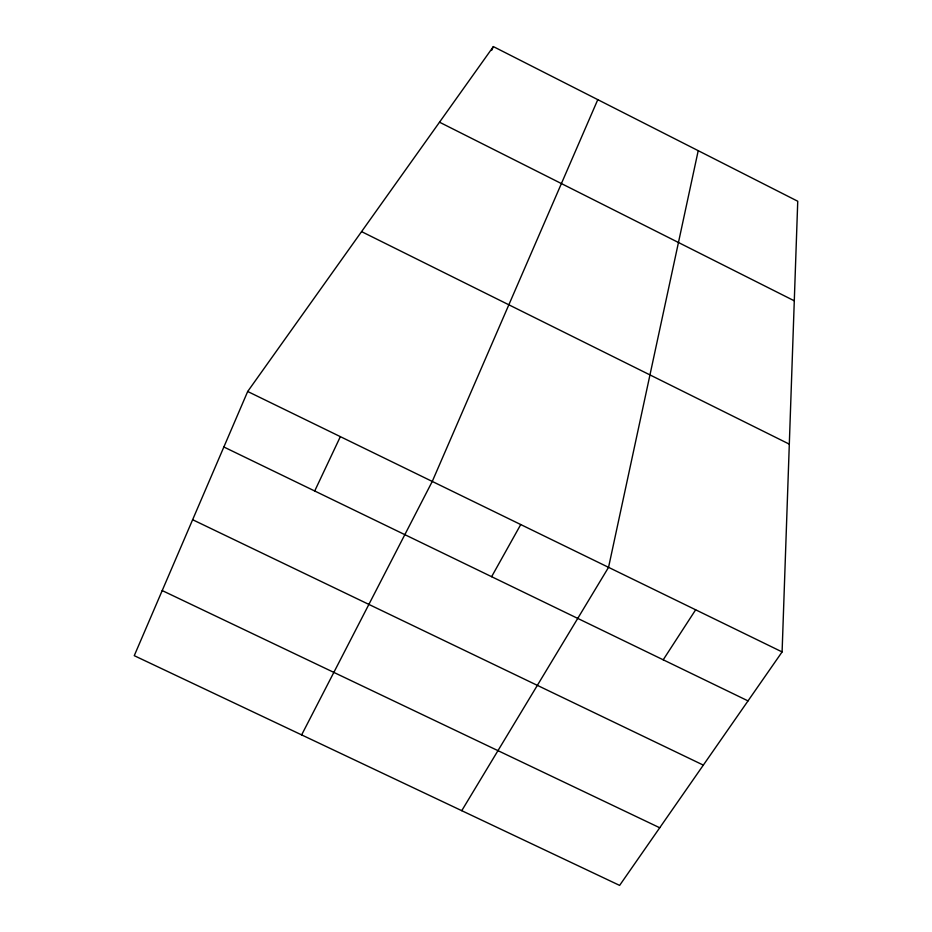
<?xml version="1.0" encoding="UTF-8"?>
<svg xmlns="http://www.w3.org/2000/svg" width="932" height="932" viewBox="0 0 932 932"><rect width="100%" height="100%" fill="white"/><g stroke="black" fill="none" stroke-linecap="round" stroke-linejoin="round"><path stroke-width="1.4" d="M782.099 651.922L797.745 201.242L493.366 46.6L247.691 391.487L134.255 655.674L619.617 885.4L782.099 651.922L247.691 391.487M698.219 150.669L608.549 567.343L461.748 810.677M597.785 99.654L432.262 481.436L301.63 734.894M491.583 50.456L493.366 46.6M314.701 491.001L340.355 436.642M491.618 576.687L520.743 524.553M663.211 659.798L695.656 609.796M162.203 590.562L659.728 827.767M192.633 519.718L703.322 765.114M223.855 446.987L748.023 700.887M361.569 231.614L789.311 444.145M439.508 122.197L794.285 300.815"/></g></svg>
